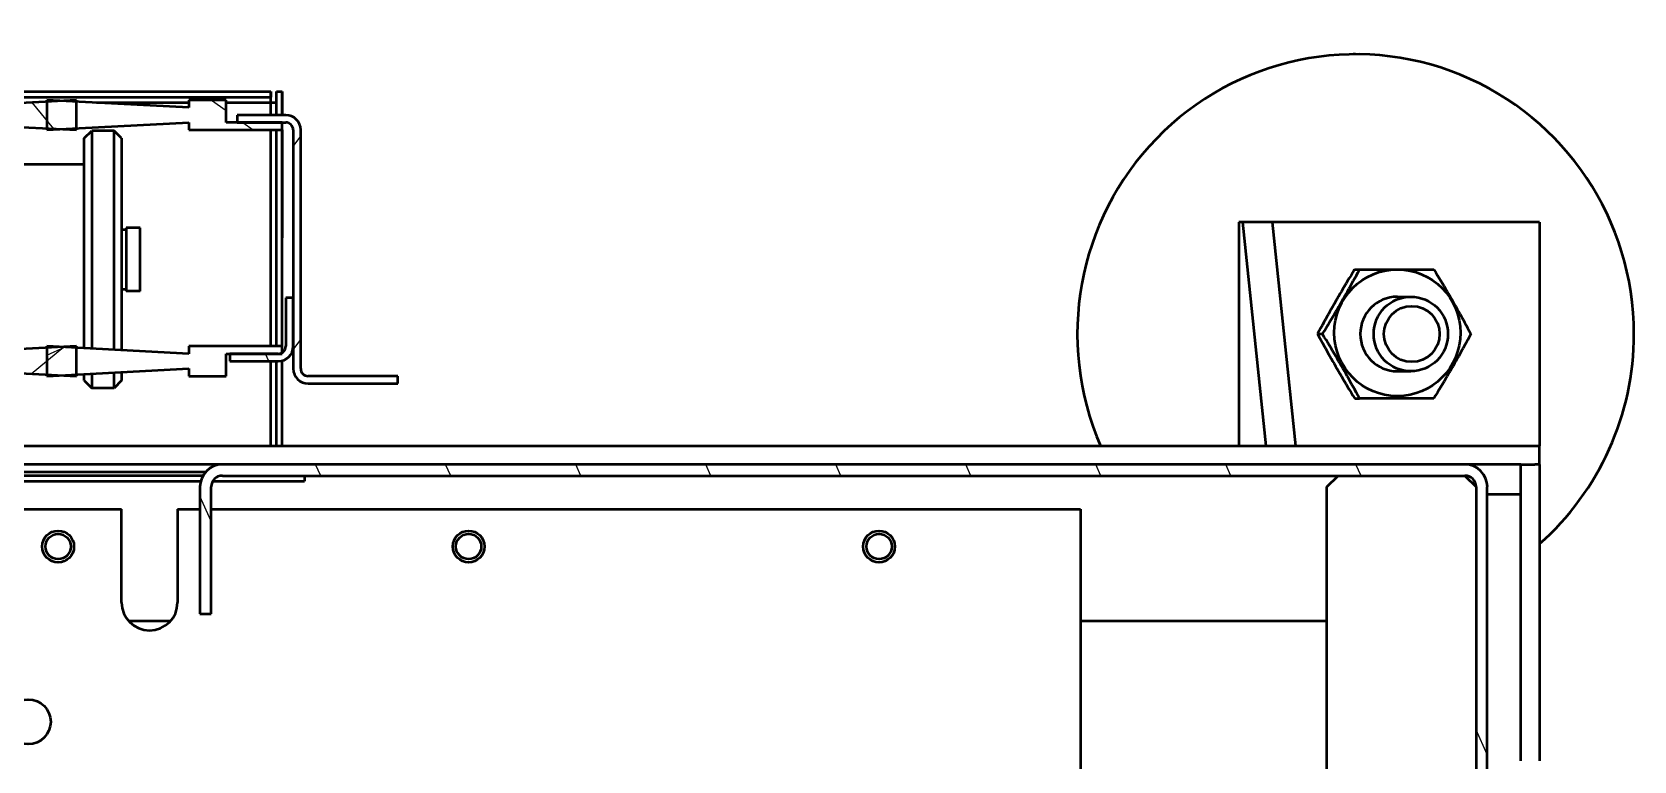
# Model space of a CAD drawing. Header units: millimetres. Extents: x 4915 to 15267, y 4787 to 10268.
# Drawn here: x 5863.5 to 6291.8, y 7437.6 to 7632.6 of the extents above; entities that cross this region are included whole.
import ezdxf

# ---------------------------------------------------------------- set-up
doc = ezdxf.new("R2010")
doc.units = ezdxf.units.MM
doc.layers.add('ハッチング', color=20, linetype='Continuous', lineweight=25)
doc.layers.add('外形線', color=7, linetype='Continuous', lineweight=50)
pattern_1 = [(114.348, (4647.53, 6298.67), (-28.8634, -13.06145), [])]

msp = doc.modelspace()

# ---------------------------------------------------------------- hatches: boundary and pattern name
at = {"layer": 'ハッチング'}
h = msp.add_hatch(dxfattribs=at)
h.set_pattern_fill('ANSI31', color=256, scale=253.44936, angle=84.348, style=0)
h.set_pattern_definition([(129.348, (4647.53, 6298.67), (-24.49934, -20.0868), [])])
h.paths.add_polyline_path([(5875.35, 7606.43), (5875.35, 7614.42), (5837.44, 7612.42), (5837.44, 7614.42), (5827.46, 7614.42), (5827.46, 7608.43), (5812.49, 7608.43), (5812.49, 7606.43), (5837.44, 7606.43), (5837.44, 7608.43)])
h = msp.add_hatch(dxfattribs=at)
h.set_pattern_fill('ANSI31', color=256, scale=253.44936, angle=99.348, style=0)
h.set_pattern_definition([(144.348, (4647.53, 6298.67), (-18.4657, -25.74324), [])])
h.paths.add_polyline_path([(5867.45, 7614.42), (5867.45, 7606.43), (5905.37, 7608.43), (5905.37, 7606.43), (5930.31, 7606.43), (5930.31, 7608.43), (5915.35, 7608.43), (5915.35, 7614.42), (5905.37, 7614.42), (5905.37, 7612.42)])
h = msp.add_hatch(dxfattribs=at)
h.set_pattern_fill('ANSI31', color=256, scale=253.44936, angle=9.348, style=0)
h.set_pattern_definition([(54.348, (4647.53, 6298.67), (-25.74324, 18.4657), [])])
h.paths.add_polyline_path([(5937.3, 7540.58), (5935.89, 7541.16), (5935.3, 7542.57), (5935.3, 7606.43), (5934.77, 7608.43), (5933.31, 7609.89), (5931.31, 7610.43), (5918.34, 7610.43), (5918.34, 7608.43), (5931.31, 7608.43), (5932.72, 7607.84), (5933.31, 7606.43), (5933.31, 7542.57), (5933.84, 7540.58), (5935.3, 7539.12), (5937.3, 7538.58), (5961.25, 7538.58), (5961.25, 7540.58)])
h = msp.add_hatch(dxfattribs=at)
h.set_pattern_fill('ANSI31', color=256, scale=253.44936, angle=69.348, style=0)
h.set_pattern_definition(pattern_1)
h.paths.add_polyline_path([(5931.31, 7548.56), (5930.73, 7547.15), (5929.32, 7546.56), (5916.34, 7546.56), (5916.34, 7544.57), (5929.32, 7544.57), (5931.31, 7545.1), (5932.77, 7546.56), (5933.31, 7548.56), (5933.31, 7561.53), (5931.31, 7561.53)])
h = msp.add_hatch(dxfattribs=at)
h.set_pattern_fill('ANSI31', color=256, scale=253.44936, angle=-5.652, style=0)
h.set_pattern_definition([(39.348, (4647.53, 6298.67), (-20.0868, 24.49934), [])])
h.paths.add_polyline_path([(5875.35, 7540.58), (5875.35, 7548.56), (5837.44, 7546.56), (5837.44, 7548.56), (5812.49, 7548.56), (5812.49, 7546.56), (5827.46, 7546.56), (5827.46, 7540.58), (5837.44, 7540.58), (5837.44, 7542.57)])
h = msp.add_hatch(dxfattribs=at)
h.set_pattern_fill('ANSI31', color=256, scale=253.44936, angle=-20.652, style=0)
h.set_pattern_definition([(24.348, (4647.53, 6298.67), (-13.06145, 28.8634), [])])
h.paths.add_polyline_path([(5867.45, 7548.56), (5867.45, 7540.58), (5905.37, 7542.57), (5905.37, 7540.58), (5915.35, 7540.58), (5915.35, 7546.56), (5930.31, 7546.56), (5930.31, 7548.56), (5905.37, 7548.56), (5905.37, 7546.56)])
h = msp.add_hatch(dxfattribs=at)
h.set_pattern_fill('ANSI31', color=256, scale=253.44936, angle=69.348, style=0)
h.set_pattern_definition(pattern_1)
h.paths.add_polyline_path([(5911.36, 7510.94), (5911.76, 7512.44), (5912.85, 7513.53), (5914.35, 7513.93), (6246.63, 7513.93), (6248.12, 7513.53), (6249.22, 7512.44), (6249.62, 7510.94), (6249.62, 7423.13), (6249.22, 7421.63), (6248.12, 7420.54), (6246.63, 7420.14), (6212.7, 7420.14), (6212.7, 7417.14), (6246.63, 7417.14), (6248.92, 7417.6), (6250.86, 7418.9), (6252.16, 7420.84), (6252.61, 7423.13), (6252.61, 7510.94), (6252.16, 7513.23), (6250.86, 7515.17), (6248.92, 7516.47), (6246.63, 7516.93), (5914.35, 7516.93), (5912.06, 7516.47), (5910.12, 7515.17), (5908.82, 7513.23), (5908.36, 7510.94), (5908.36, 7477.01), (5911.36, 7477.01)])

# ---------------------------------------------------------------- linework, layer by layer
at = {"layer": '外形線'}
for p, q in [((6217.4, 7626.69), (6216.77, 7626.69)), ((5783.62, 7616.71), (5927.31, 7616.71)), ((5927.31, 7616.71), (5927.31, 7615.21)), ((5928.81, 7610.43), (5928.81, 7616.71)), ((5928.81, 7616.71), (5930.31, 7616.71)), ((5930.31, 7616.71), (5930.31, 7610.43)), ((5930.31, 7613.72), (5930.31, 7616.71)), ((5783.62, 7615.21), (5927.31, 7615.21)), ((5875.35, 7614.42), (5837.44, 7612.42)), ((5905.37, 7612.42), (5867.45, 7614.42)), ((5867.45, 7614.42), (5867.45, 7606.43)), ((5875.35, 7606.43), (5875.35, 7614.42)), ((5905.37, 7613.72), (5880.73, 7613.72)), ((5905.37, 7614.42), (5905.37, 7612.42)), ((5915.35, 7614.42), (5905.37, 7614.42)), ((5915.35, 7608.43), (5915.35, 7614.42)), ((5927.32, 7613.72), (5915.35, 7613.72)), ((5928.81, 7613.72), (5927.32, 7613.72)), ((5927.32, 7610.43), (5927.32, 7613.72)), ((5930.31, 7610.43), (5930.31, 7613.72)), ((5837.44, 7608.43), (5875.35, 7606.43)), ((5867.45, 7606.43), (5905.37, 7608.43)), ((5905.37, 7608.43), (5905.37, 7606.43)), ((5930.31, 7608.43), (5915.35, 7608.43)), ((5918.34, 7610.43), (5918.34, 7608.43)), ((5931.31, 7610.43), (5918.34, 7610.43)), ((5918.34, 7608.43), (5931.31, 7608.43)), ((5930.31, 7606.43), (5930.31, 7608.43)), ((5877.43, 7604.24), (5879.42, 7606.23)), ((5877.43, 7548.03), (5877.43, 7604.24)), ((5879.42, 7606.23), (5879.42, 7547.93)), ((5885.41, 7606.23), (5879.42, 7606.23)), ((5885.41, 7547.61), (5885.41, 7606.23)), ((5887.41, 7604.24), (5885.41, 7606.23)), ((5887.41, 7604.24), (5887.41, 7547.51)), ((5905.37, 7606.43), (5930.31, 7606.43)), ((5927.32, 7548.56), (5927.32, 7606.43)), ((5928.81, 7548.56), (5928.81, 7606.43)), ((5930.31, 7606.43), (5930.3, 7548.56)), ((5930.31, 7548.56), (5930.31, 7606.43)), ((5933.31, 7606.43), (5933.31, 7542.57)), ((5935.3, 7542.57), (5935.3, 7606.43)), ((5827.54, 7597.25), (5877.43, 7597.25)), ((5887.41, 7579.79), (5888.6, 7579.79)), ((5888.6, 7580.29), (5888.6, 7563.33)), ((5892.4, 7580.29), (5888.6, 7580.29)), ((5892.4, 7563.33), (5892.4, 7580.29)), ((6187.19, 7581.79), (6186.15, 7581.79)), ((6186.15, 7581.79), (6186.15, 7521.92)), ((6193.45, 7521.92), (6187.19, 7581.79)), ((6195.13, 7581.79), (6187.19, 7581.79)), ((6266.58, 7581.79), (6195.13, 7581.79)), ((6201.39, 7521.92), (6195.13, 7581.79)), ((6266.58, 7581.79), (6266.58, 7521.92)), ((6217.13, 7569.13), (6218.47, 7569.13)), ((5887.41, 7563.83), (5888.6, 7563.83)), ((5892.4, 7563.33), (5888.6, 7563.33)), ((5931.31, 7561.53), (5931.31, 7548.56)), ((5933.31, 7561.53), (5931.31, 7561.53)), ((5933.31, 7548.56), (5933.31, 7561.53)), ((6228.56, 7561.83), (6232.16, 7561.83)), ((5875.35, 7548.56), (5837.44, 7546.56)), ((5905.37, 7546.56), (5867.45, 7548.56)), ((5867.45, 7548.56), (5867.45, 7540.58)), ((5875.35, 7540.58), (5875.35, 7548.56)), ((5905.37, 7548.56), (5905.37, 7546.56)), ((5930.31, 7548.56), (5905.37, 7548.56)), ((5930.31, 7546.56), (5930.31, 7548.56)), ((6207.22, 7551.85), (6208.53, 7551.85)), ((5915.35, 7546.56), (5930.31, 7546.56)), ((5915.35, 7540.58), (5915.35, 7546.56)), ((5916.34, 7546.56), (5916.34, 7544.57)), ((5929.32, 7546.56), (5916.34, 7546.56)), ((5916.34, 7544.57), (5929.32, 7544.57)), ((5927.32, 7521.92), (5927.32, 7544.57)), ((5928.8, 7521.92), (5928.81, 7544.57)), ((5930.3, 7544.69), (5930.3, 7521.92)), ((5930.31, 7521.92), (5930.31, 7544.69)), ((5837.44, 7542.57), (5875.35, 7540.58)), ((5867.45, 7540.58), (5905.37, 7542.57)), ((5877.43, 7539.38), (5877.43, 7541.1)), ((5877.43, 7539.38), (5879.42, 7537.38)), ((5879.42, 7541.21), (5879.42, 7537.38)), ((5885.41, 7537.38), (5885.41, 7541.52)), ((5887.41, 7539.38), (5885.41, 7537.38)), ((5887.41, 7541.63), (5887.41, 7539.38)), ((5905.37, 7542.57), (5905.37, 7540.58)), ((5905.37, 7540.58), (5915.35, 7540.58)), ((5961.25, 7540.58), (5937.3, 7540.58)), ((5961.25, 7538.58), (5961.25, 7540.58)), ((6228.56, 7541.87), (6232.16, 7541.87)), ((5885.41, 7537.38), (5879.42, 7537.38)), ((5937.3, 7538.58), (5961.25, 7538.58)), ((6217.16, 7534.57), (6218.44, 7534.57)), ((5194.98, 7521.92), (6266.58, 7521.92)), ((5928.8, 7521.92), (5930.3, 7521.92)), ((6266.58, 7516.93), (6266.58, 7521.92)), ((5914.35, 7516.93), (5828.46, 7516.93)), ((5832.92, 7514.93), (5909.89, 7514.93)), ((5909.16, 7513.93), (5833.64, 7513.93)), ((6246.63, 7516.93), (5914.35, 7516.93)), ((5914.35, 7513.93), (6246.63, 7513.93)), ((5936.3, 7513.93), (5936.3, 7512.44)), ((6209.71, 7510.94), (6212.7, 7513.93)), ((6261.59, 7516.93), (6246.63, 7516.93)), ((6246.63, 7513.93), (6249.62, 7510.94)), ((6261.59, 7437.6), (6261.59, 7516.93)), ((6261.59, 7516.93), (6265.31, 7516.93)), ((6266.58, 7516.93), (6265.31, 7516.93)), ((6266.58, 7516.93), (6266.58, 7437.6)), ((5834.25, 7512.44), (5908.55, 7512.44)), ((5908.36, 7510.94), (5908.36, 7477.01)), ((5911.36, 7477.01), (5911.36, 7510.94)), ((5911.76, 7512.44), (5936.3, 7512.44)), ((6209.71, 6585.95), (6209.71, 7510.94)), ((6249.62, 7510.94), (6249.62, 7423.13)), ((6252.61, 7423.13), (6252.61, 7510.94)), ((6261.59, 7508.94), (6252.61, 7508.94)), ((5834.44, 7504.95), (5887.41, 7504.95)), ((5887.41, 7480.01), (5887.41, 7504.95)), ((5902.37, 7504.95), (5908.36, 7504.95)), ((5902.37, 7504.95), (5902.37, 7480.01)), ((5911.36, 7504.95), (6143.85, 7504.95)), ((6143.85, 7504.95), (6143.85, 6591.94)), ((5900.47, 7475.02), (5889.31, 7475.02)), ((5908.36, 7477.01), (5911.36, 7477.01)), ((6209.71, 7475.02), (6143.85, 7475.02))]:
    msp.add_line(p, q, dxfattribs=at).dxf.unprotected_set("ltscale", 0)
for points in [[(6217.13, 7569.13), (6216.64, 7568.32), (6216.16, 7567.54), (6215.71, 7566.78), (6215.26, 7566.04), (6214.83, 7565.32), (6214.41, 7564.61), (6214, 7563.91), (6213.6, 7563.23), (6213.2, 7562.55), (6212.81, 7561.88), (6212.42, 7561.21), (6212.04, 7560.54), (6211.66, 7559.87), (6211.28, 7559.2), (6210.89, 7558.53), (6210.51, 7557.84), (6210.12, 7557.15), (6209.73, 7556.45), (6209.34, 7555.73), (6208.93, 7555), (6208.52, 7554.25), (6208.1, 7553.48), (6207.67, 7552.68), (6207.22, 7551.85)], [(6208.53, 7551.85), (6209.03, 7552.68), (6209.52, 7553.48), (6209.98, 7554.25), (6210.43, 7555), (6210.87, 7555.73), (6211.3, 7556.45), (6211.71, 7557.15), (6212.12, 7557.84), (6212.52, 7558.53), (6212.92, 7559.2), (6213.3, 7559.87), (6213.69, 7560.54), (6214.07, 7561.21), (6214.45, 7561.88), (6214.84, 7562.55), (6215.22, 7563.23), (6215.6, 7563.91), (6215.99, 7564.61), (6216.38, 7565.32), (6216.78, 7566.04), (6217.19, 7566.78), (6217.61, 7567.54), (6218.03, 7568.32), (6218.47, 7569.13)], [(6218.47, 7569.13), (6218.91, 7569.13), (6219.35, 7569.13), (6219.79, 7569.13), (6220.22, 7569.13), (6220.65, 7569.13), (6221.08, 7569.13), (6221.5, 7569.13), (6221.92, 7569.13), (6222.34, 7569.13), (6222.76, 7569.13), (6223.17, 7569.13), (6223.58, 7569.13), (6224, 7569.13), (6224.41, 7569.13), (6224.82, 7569.13), (6225.23, 7569.13), (6225.64, 7569.13), (6226.05, 7569.13), (6226.47, 7569.13), (6226.88, 7569.13), (6227.3, 7569.13), (6227.71, 7569.13), (6228.13, 7569.13), (6228.56, 7569.13)], [(6228.56, 7569.13), (6228.98, 7569.13), (6229.4, 7569.13), (6229.81, 7569.13), (6230.22, 7569.13), (6230.63, 7569.13), (6231.04, 7569.13), (6231.44, 7569.13), (6231.85, 7569.13), (6232.25, 7569.13), (6232.65, 7569.13), (6233.05, 7569.13), (6233.45, 7569.13), (6233.84, 7569.13), (6234.24, 7569.13), (6234.64, 7569.13), (6235.05, 7569.13), (6235.45, 7569.13), (6235.85, 7569.13), (6236.26, 7569.13), (6236.66, 7569.13), (6237.07, 7569.13), (6237.48, 7569.13), (6237.9, 7569.13), (6238.32, 7569.13)], [(6238.32, 7569.13), (6238.81, 7568.32), (6239.28, 7567.54), (6239.74, 7566.78), (6240.18, 7566.04), (6240.61, 7565.32), (6241.03, 7564.61), (6241.45, 7563.91), (6241.85, 7563.23), (6242.24, 7562.55), (6242.64, 7561.88), (6243.02, 7561.21), (6243.41, 7560.54), (6243.79, 7559.87), (6244.17, 7559.2), (6244.55, 7558.53), (6244.94, 7557.84), (6245.32, 7557.15), (6245.71, 7556.45), (6246.11, 7555.73), (6246.51, 7555), (6246.92, 7554.25), (6247.34, 7553.48), (6247.78, 7552.68), (6248.22, 7551.85)], [(6207.22, 7551.85), (6207.66, 7551.04), (6208.08, 7550.26), (6208.5, 7549.5), (6208.91, 7548.76), (6209.31, 7548.04), (6209.7, 7547.33), (6210.09, 7546.64), (6210.47, 7545.95), (6210.86, 7545.27), (6211.24, 7544.6), (6211.62, 7543.93), (6212.01, 7543.26), (6212.39, 7542.59), (6212.78, 7541.91), (6213.18, 7541.24), (6213.58, 7540.55), (6213.98, 7539.86), (6214.4, 7539.16), (6214.83, 7538.44), (6215.26, 7537.71), (6215.71, 7536.96), (6216.18, 7536.19), (6216.66, 7535.39), (6217.16, 7534.57)], [(6218.44, 7534.57), (6217.99, 7535.39), (6217.56, 7536.19), (6217.14, 7536.96), (6216.73, 7537.71), (6216.32, 7538.44), (6215.93, 7539.16), (6215.54, 7539.86), (6215.15, 7540.55), (6214.76, 7541.24), (6214.38, 7541.91), (6214, 7542.59), (6213.62, 7543.26), (6213.23, 7543.93), (6212.84, 7544.6), (6212.45, 7545.27), (6212.06, 7545.95), (6211.65, 7546.64), (6211.24, 7547.33), (6210.82, 7548.04), (6210.39, 7548.76), (6209.95, 7549.5), (6209.49, 7550.26), (6209.02, 7551.04), (6208.53, 7551.85)], [(6248.22, 7551.85), (6247.79, 7551.04), (6247.36, 7550.26), (6246.95, 7549.5), (6246.54, 7548.76), (6246.14, 7548.04), (6245.75, 7547.33), (6245.36, 7546.64), (6244.97, 7545.95), (6244.59, 7545.27), (6244.21, 7544.6), (6243.82, 7543.93), (6243.44, 7543.26), (6243.05, 7542.59), (6242.66, 7541.91), (6242.27, 7541.24), (6241.87, 7540.55), (6241.46, 7539.86), (6241.05, 7539.16), (6240.62, 7538.44), (6240.18, 7537.71), (6239.73, 7536.96), (6239.27, 7536.19), (6238.78, 7535.39), (6238.28, 7534.57)], [(6238.28, 7534.57), (6237.38, 7534.57), (6236.5, 7534.57), (6235.64, 7534.57), (6234.8, 7534.57), (6233.98, 7534.57), (6233.18, 7534.57), (6232.39, 7534.57), (6231.6, 7534.57), (6230.83, 7534.57), (6230.06, 7534.57), (6229.29, 7534.57), (6228.52, 7534.57), (6227.75, 7534.57), (6226.97, 7534.57), (6226.19, 7534.57), (6225.4, 7534.57), (6224.6, 7534.57), (6223.78, 7534.57), (6222.95, 7534.57), (6222.1, 7534.57), (6221.23, 7534.57), (6220.33, 7534.57), (6219.4, 7534.57), (6218.44, 7534.57)]]:
    msp.add_lwpolyline(points, dxfattribs=at).dxf.unprotected_set("ltscale", 0)
for centre, radius in [((5870.44, 7494.98), 4.24), ((5870.44, 7494.98), 3.39), ((5980.21, 7494.98), 4.24), ((5980.21, 7494.98), 3.39), ((6089.97, 7494.98), 4.24), ((6089.97, 7494.98), 3.39), ((5862.46, 7448.08), 5.99)]:
    msp.add_circle(centre, radius, dxfattribs=at).dxf.unprotected_set("ltscale", 0)
for centre, radius, start, end in [((5931.31, 7606.43), 3.99, 0, 90), ((5931.31, 7606.43), 2, 0, 90), ((5929.32, 7548.56), 3.99, 270, 0), ((5929.32, 7548.56), 2, 270, 0), ((5937.3, 7542.57), 3.99, 180, 270), ((5937.3, 7542.57), 2, 180, 270), ((5914.35, 7510.94), 5.99, 90, 180), ((5914.35, 7510.94), 2.99, 90, 180), ((6246.63, 7510.94), 5.99, 0, 90), ((6246.63, 7510.94), 2.99, 0, 90), ((5894.89, 7480.01), 7.48, 180, 0)]:
    msp.add_arc(centre, radius, start, end, dxfattribs=at).dxf.unprotected_set("ltscale", 0)
for centre, major_axis, ratio, start_param, end_param in [((6217.4, 7551.85), (0, 74.84), 0.994522, 4.712389, 8.265498), ((5927.32, 7613.72), (0, 2.99), 0.000359, 4.712389, 6.283185), ((5927.32, 7613.72), (0, 1.5), 0.000359, 4.712389, 6.283185), ((6228.56, 7551.85), (0, 9.98), 0.994522, 0, 1.570796), ((6228.56, 7551.85), (0, -9.98), 0.994522, 4.712389, 6.283185), ((6217.4, 7551.85), (0, -74.84), 0.994522, 0.721964, 1.570796)]:
    msp.add_ellipse(centre, major_axis=major_axis, ratio=ratio, start_param=start_param, end_param=end_param, dxfattribs=at).dxf.unprotected_set("ltscale", 0)
for centre, major_axis in [((6228.56, 7552.17), (0, 16.96)), ((6232.16, 7551.85), (0, -9.98)), ((6232.42, 7551.85), (0, -7.48))]:
    msp.add_ellipse(centre, major_axis=major_axis, ratio=0.994522, dxfattribs=at).dxf.unprotected_set("ltscale", 0)

doc.saveas('drawing.dxf')
